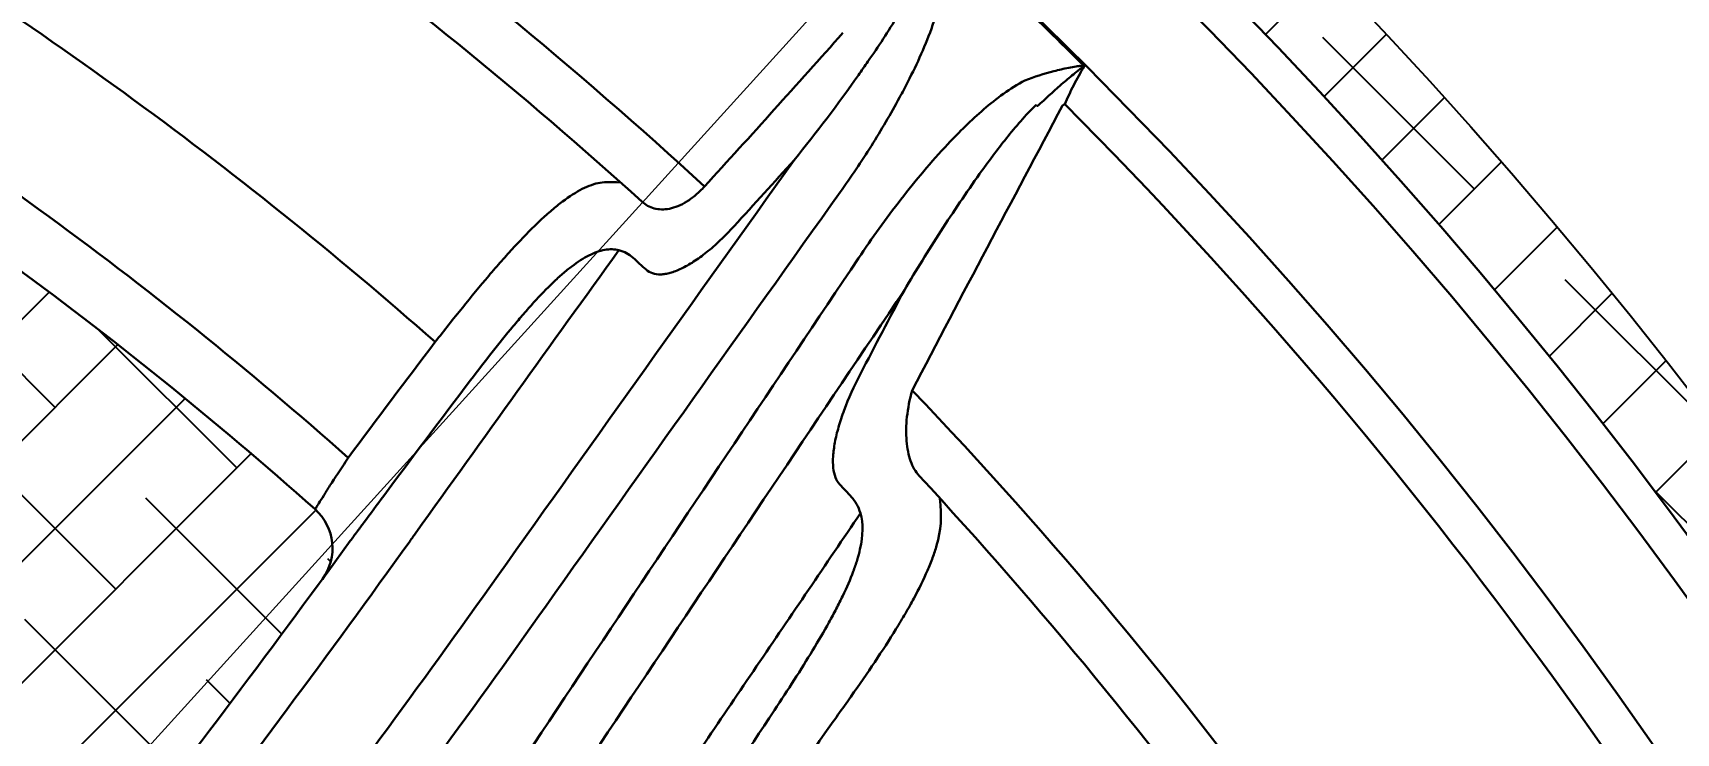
# Model space of a CAD drawing. Header units: inches. Extents: x 975 to 1816, y 133 to 420.
# Drawn here: x 1582.65 to 1601.83, y 309.02 to 317.19 of the extents above; entities that cross this region are included whole.
import ezdxf

# ---------------------------------------------------------------- set-up
doc = ezdxf.new("R2010")
doc.units = ezdxf.units.IN
doc.header["$MEASUREMENT"] = 0
doc.linetypes.add('CENTER', pattern=[2, 1.25, -0.25, 0.25, -0.25])
doc.layers.get('0').update_dxf_attribs({"lineweight": 30})
doc.layers.add('Center', color=1, linetype='CENTER', lineweight=18)
doc.layers.add('FORMAT', color=7, linetype='Continuous')
doc.styles.add('TCVN', font='tcvn+7284-2003r.ttf', dxfattribs={"height": 2.5})
doc.dimstyles.new('TCVN', dxfattribs={"dimtxt": 2.5, "dimasz": 3, "dimexe": 0.1, "dimexo": 0.0625, "dimgap": 0.09, "dimtad": 0, "dimtoh": 1, "dimdec": 0, "dimzin": 0, "dimdsep": 46, "dimtxsty": 'TCVN', "dimcen": 0.09, "dimclrd": 2, "dimclre": 2, "dimclrt": 1, "dimadec": 0, "dimazin": 0, "dimtfac": 1, "dimtdec": 0, "dimtofl": 0, "dimtmove": 0, "dimatfit": 3, "dimfxl": 1, "dimtolj": 1, "dimtzin": 0, "dimlwd": 18, "dimlwe": 18, "dimarcsym": 0})
pattern_1 = [(45, (0, 0), (-0.7071067811865476, 0.7071067811865476), []), (135, (0, 0), (-2.121320343559642, 0.7071067811865477), [2.5, -1.5])]

# ---------------------------------------------------------------- blocks, each defined once
blk = doc.blocks.new('*D74')
at = {"layer": 'Center', "color": 2, "linetype": 'Continuous', "lineweight": 18, "transparency": 16777216}
for p, q in [((1611.119503879612, 353.3944223438949), (1591.19814560088, 326.2673671828961)), ((1614.119503879613, 353.394422343895), (1611.119503879612, 353.3944223438949))]:
    blk.add_line(p, q, dxfattribs=at)
at = {"layer": 'Center', "color": 2, "lineweight": 18, "transparency": 16777216}
for p, q in [((1554.505716209793, 276.4255789259862), (1554.685716209793, 276.4255789259863)), ((1554.595716209793, 276.3355789259863), (1554.595716209793, 276.5155789259861))]:
    blk.add_line(p, q, dxfattribs=at)
at = {"layer": 'Center', "color": 2, "transparency": 16777216}
blk.add_solid([(1590.795142869767, 326.5633212312131), (1591.601148331993, 325.9714131345792), (1589.422421310978, 323.8493507962162)], dxfattribs=at)
at = {"layer": 'Defpoints', "color": 0, "transparency": 16777216}
for p in [(1589.422421310978, 323.8493507962162), (1519.769011108607, 229.0018070557562)]:
    blk.add_point(p, dxfattribs=at)
at = {"layer": 'Center', "color": 1, "transparency": 16777216, "insert": (1617.209503879613, 353.3944223438949), "char_height": 2.5, "attachment_point": 5, "style": 'TCVN'}
blk.add_mtext('\\A1;∅118', dxfattribs=at)
blk = doc.blocks.new('*D75')
at = {"layer": 'Center', "color": 2, "linetype": 'Continuous', "lineweight": 18, "transparency": 16777216}
for p, q in [((1614.022060427588, 341.9584948970437), (1566.443260347667, 289.4905608741471)), ((1617.022060427588, 341.9584948970437), (1614.022060427588, 341.9584948970437))]:
    blk.add_line(p, q, dxfattribs=at)
at = {"layer": 'Center', "color": 2, "lineweight": 18, "transparency": 16777216}
for p, q in [((1554.505716209793, 276.4255789259865), (1554.685716209793, 276.4255789259865)), ((1554.595716209793, 276.3355789259866), (1554.595716209793, 276.5155789259866))]:
    blk.add_line(p, q, dxfattribs=at)
at = {"layer": 'Center', "color": 2, "transparency": 16777216}
blk.add_solid([(1566.072871337685, 289.8264358230264), (1566.813649357649, 289.154685925268), (1564.428010654392, 287.2682268142552)], dxfattribs=at)
at = {"layer": 'Defpoints', "color": 0, "transparency": 16777216}
for p in [(1564.428010654392, 287.2682268142552), (1544.763421765194, 265.5829310377179)]:
    blk.add_point(p, dxfattribs=at)
at = {"layer": 'Center', "color": 1, "transparency": 16777216, "insert": (1619.737060427588, 341.9584948970437), "char_height": 2.5, "attachment_point": 5, "style": 'TCVN'}
blk.add_mtext('\\A1;∅29', dxfattribs=at)

msp = doc.modelspace()

# ---------------------------------------------------------------- hatches: boundary and pattern name
at = {"layer": 'FORMAT'}
h = msp.add_hatch(dxfattribs=at)
h.set_pattern_fill('ANSI38', color=3, scale=8)
h.set_pattern_definition(pattern_1)
h.paths.add_polyline_path([(1554.595716209793, 336.2636068212562, 0.414213562373095), (1494.667688314523, 276.3355789259863, 0.414213562373095), (1554.595716209793, 216.4075510307163), (1554.595716209793, 217.5875510307165, -0.4142135623730951), (1495.757688314523, 276.4255789259864, -0.4142135623730951), (1554.595716209793, 335.2636068212563)])
h.paths.add_polyline_path([(1554.595716209793, 336.2636068212562), (1554.595716209793, 335.2636068212563, -0.4142135623730951), (1613.433744105063, 276.4255789259864, -0.4142135623730951), (1554.595716209793, 217.5875510307165), (1554.595716209793, 216.4075510307163, 0.414213562373095), (1614.523744105063, 276.3355789259863, 0.414213562373095)])
h.paths.add_polyline_path([(1560.855499231678, 334.3342656695384), (1566.534810445013, 333.4354196637688), (1567.472736711903, 339.3616574515965), (1561.793425498568, 340.2605034573661)], flags=9)
h = msp.add_hatch(dxfattribs=at)
h.set_pattern_fill('ANSI38', color=3, scale=8)
h.set_pattern_definition(pattern_1)
edge = h.paths.add_edge_path()
edge.add_spline(control_points=[(1585.09372971494, 297.6097111451003), (1585.011545229581, 297.5938584004538), (1584.922982078155, 297.5894635040532), (1584.834697207075, 297.5990847137381)], knot_values=[0.009254167133850674, 0.009254167133850674, 0.009254167133850674, 0.009254167133850674, 0.01065350302565996, 0.01065350302565996, 0.01065350302565996, 0.01065350302565996], degree=3, periodic=0)
edge.add_spline(control_points=[(1584.834697207075, 297.5990847137381), (1584.745777287315, 297.6087751304845), (1584.654949832194, 297.633077547466), (1584.570692411603, 297.6711520821382)], knot_values=[0.007842854866893234, 0.007842854866893234, 0.007842854866893234, 0.007842854866893234, 0.009254167133850676, 0.009254167133850676, 0.009254167133850676, 0.009254167133850676], degree=3, periodic=0)
edge.add_spline(control_points=[(1584.570692411603, 297.6711520821382), (1584.485667844704, 297.7095732775381), (1584.405023397348, 297.7630386267993), (1584.336001643447, 297.8273235877409)], knot_values=[0.006418569975693919, 0.006418569975693919, 0.006418569975693919, 0.006418569975693919, 0.00784285486689323, 0.00784285486689323, 0.00784285486689323, 0.00784285486689323], degree=3, periodic=0)
edge.add_spline(control_points=[(1584.336001643447, 297.8273235877409), (1584.267436389365, 297.8911833773233), (1584.208418561949, 297.9674526641868), (1584.163797077866, 298.0499115456956)], knot_values=[0.005004271222371722, 0.005004271222371722, 0.005004271222371722, 0.005004271222371722, 0.00641856997569392, 0.00641856997569392, 0.00641856997569392, 0.00641856997569392], degree=3, periodic=0)
edge.add_spline(control_points=[(1584.163797077866, 298.0499115456956), (1584.119587653578, 298.1316089556766), (1584.088321317911, 298.2216139879577), (1584.072262778202, 298.3123550961881)], knot_values=[0.003603259343549677, 0.003603259343549677, 0.003603259343549677, 0.003603259343549677, 0.005004271222371723, 0.005004271222371723, 0.005004271222371723, 0.005004271222371723], degree=3, periodic=0)
edge.add_spline(control_points=[(1584.072262778202, 298.3123550961881), (1584.054870646592, 298.410631858913), (1584.054944723785, 298.5127373079407), (1584.070986567941, 298.608175705766)], knot_values=[0.002081712490369221, 0.002081712490369221, 0.002081712490369221, 0.002081712490369221, 0.003603259343549676, 0.003603259343549676, 0.003603259343549676, 0.003603259343549676], degree=3, periodic=0)
edge.add_spline(control_points=[(1584.070986567941, 298.608175705766), (1584.086990508512, 298.7033886022463), (1584.119162228332, 298.7946846264248), (1584.161999861678, 298.8746779504259)], knot_values=[0.0005656201739906884, 0.0005656201739906884, 0.0005656201739906884, 0.0005656201739906884, 0.002081712490369221, 0.002081712490369221, 0.002081712490369221, 0.002081712490369221], degree=3, periodic=0)
edge.add_spline(control_points=[(1584.161999861678, 298.8746779504259), (1584.174938352417, 298.8988387828759), (1584.189788573118, 298.9234925680542), (1584.203622247043, 298.9443786148622)], knot_values=[0.0001137027218268011, 0.0001137027218268011, 0.0001137027218268011, 0.0001137027218268011, 0.0005656201739906881, 0.0005656201739906881, 0.0005656201739906881, 0.0005656201739906881], degree=3, periodic=0)
edge.add_spline(control_points=[(1584.212695722088, 298.9578044395939), (1585.342602389342, 300.5965962492851), (1586.469005976803, 302.2303072689966), (1587.588037192861, 303.8533255631731)], knot_values=[0, 0, 0, 0, 1, 1, 1, 1], degree=3, periodic=0)
edge.add_spline(control_points=[(1587.588037192861, 303.8533255631731), (1588.265772938643, 304.836298601134), (1588.946339662689, 305.8233776277809), (1589.628781525613, 306.813176314666)], knot_values=[0.1983692280355167, 0.1983692280355167, 0.1983692280355167, 0.1983692280355167, 1, 1, 1, 1], degree=3, periodic=0)
edge.add_arc((1590.130160229912, 306.4674880231721), 0.6089999999999338, 40.21220339201341, 145.4146914502996, ccw=False)
edge.add_arc((1554.595716209793, 276.4255789259872), 47.14084945843492, 31.787796607986593, 40.21220339201261, ccw=False)
edge.add_arc((1594.148016706499, 300.9373830097483), 0.6089999999999999, -73.414691450313, 31.787796607988923, ccw=False)
edge.add_spline(control_points=[(1594.321851268486, 300.3537199690655), (1593.169608827766, 300.0105432626051), (1592.020533964209, 299.6683099675827), (1590.876241244023, 299.3275009563342)], knot_values=[0, 0, 0, 0, 0.8016310740845489, 0.8016310740845489, 0.8016310740845489, 0.8016310740845489], degree=3, periodic=0)
edge.add_spline(control_points=[(1590.876241244023, 299.3275009563342), (1588.986860754552, 298.7647796481151), (1587.085028284904, 298.1983497197347), (1585.177286102495, 297.6301596793417)], knot_values=[0, 0, 0, 0, 1, 1, 1, 1], degree=3, periodic=0)
h.paths.add_polyline_path([(1584.085056992498, 282.6338444026755), (1589.085056992498, 282.6338444026755), (1589.085056992498, 288.6338444026755), (1584.085056992498, 288.6338444026755)], flags=9)
h.paths.add_polyline_path([(1553.095131368352, 311.564512335263), (1556.095131368352, 311.564512335263), (1556.095131368352, 317.564512335263), (1553.095131368352, 317.564512335263)], flags=9)
h = msp.add_hatch(dxfattribs=at)
h.set_pattern_fill('ANSI38', color=3, scale=8)
h.set_pattern_definition([(45, (1579.375642715103, 312.1128708577362), (-0.7071067811865476, 0.7071067811865476), []), (135, (1579.375642715103, 312.1128708577362), (-2.121320343559642, 0.7071067811865477), [2.5, -1.5])])
edge = h.paths.add_edge_path()
edge.add_spline(control_points=[(1583.414641419272, 307.3510824555394), (1584.298987844265, 308.489652109527), (1585.172242466553, 309.6456313742179), (1586.032262951268, 310.816925810743)], knot_values=[0, 0, 0, 0, 0.8877552836719962, 0.8877552836719962, 0.8877552836719962, 0.8877552836719962], degree=3, periodic=0)
edge.add_arc((1585.540693586752, 311.176426241728), 0.609000000000018, 323.8207987503113, 408.3155353984253)
edge.add_arc((1554.595716209792, 276.4255789259869), 47.14084945843526, 48.3155353984174, 59.6844646015827)
edge.add_arc((1578.083212096177, 316.5946036964433), 0.6090000000000293, 59.68446460159142, 144.7074866768826)
edge.add_spline(control_points=[(1575.102080211933, 313.3905116893189), (1575.911646226393, 314.5834124918572), (1576.741197320094, 315.7711442287296), (1577.589403581183, 316.951022201193)], knot_values=[0.1122447163091316, 0.1122447163091316, 0.1122447163091316, 0.1122447163091316, 0.9999999999999999, 0.9999999999999999, 0.9999999999999999, 0.9999999999999999], degree=3, periodic=0)
edge.add_spline(control_points=[(1575.102048231548, 313.3904645659966), (1574.173260285544, 312.0218884253684), (1573.262249374466, 310.6340157129682), (1571.92341840631, 308.5232391141046), (1571.481741408383, 307.8147961186631), (1570.607707534213, 306.3881024409738), (1570.175197018506, 305.6695916934505), (1568.892801216473, 303.5008045822807), (1568.06291799105, 302.0455511325888), (1566.461057413276, 299.132112143248), (1565.688561067285, 297.6741214250756), (1564.939984443965, 296.2072960503235)], knot_values=[0, 0, 0, 0, 0.2499999999999997, 0.2499999999999997, 0.3749999999999996, 0.3749999999999996, 0.4999999999999993, 0.4999999999999993, 0.7499999999999996, 0.7499999999999996, 0.9973512721358143, 0.9973512721358143, 0.9973512721358143, 0.9973512721358143], degree=3, periodic=0)
edge.add_arc((1554.505716209793, 276.4255789259863), 22.3649342938885, 45.44178894970838, 62.18968447370389, ccw=False)
edge.add_spline(control_points=[(1570.197704380011, 292.3614439240246), (1570.778458818105, 292.9427944983623), (1571.355701319887, 293.5295585748355), (1572.509084219298, 294.7201690788997), (1573.085338192058, 295.324360897106), (1574.80163876682, 297.1522548137119), (1575.929226939352, 298.3912707350692), (1577.595304354513, 300.2808230939389), (1578.144885297669, 300.914084139564), (1579.231450105606, 302.1859906987481), (1579.768626788237, 302.8248547266788), (1581.36204750544, 304.7500566438719), (1582.400189445297, 306.0450067424476), (1583.414606484812, 307.3510374784794)], knot_values=[0.00158669750916384, 0.00158669750916384, 0.00158669750916384, 0.00158669750916384, 0.1249999999999999, 0.1249999999999999, 0.2499999999999998, 0.2499999999999998, 0.4999999999999992, 0.4999999999999992, 0.6249999999999991, 0.6249999999999991, 0.749999999999999, 0.749999999999999, 1, 1, 1, 1], degree=3, periodic=0)
edge = h.paths.add_edge_path()
edge.add_spline(control_points=[(1564.939984443966, 296.207296050324), (1564.931986380423, 296.1916239571972), (1564.923991047451, 296.1759508555451), (1564.915998444745, 296.1602767456048)], knot_values=[0.9973512721357821, 0.9973512721357821, 0.9973512721357821, 0.9973512721357821, 0.9999940626401308, 0.9999940626401308, 0.9999940626401308, 0.9999940626401308], degree=3, periodic=0)
edge.add_spline(control_points=[(1564.915998603455, 296.1602770568471), (1564.888467476458, 296.1062863951428), (1564.86089034061, 296.0521299980632), (1564.833267627348, 295.9978074471654)], knot_values=[1.481800884249389e-06, 1.481800884249389e-06, 1.481800884249389e-06, 1.481800884249389e-06, 1, 1, 1, 1], degree=3, periodic=0)
edge.add_spline(control_points=[(1564.833267627348, 295.9978074471654), (1564.789284938454, 295.9113115322457), (1564.749521639347, 295.8235831450854), (1564.67811603377, 295.6457433362513), (1564.64641977268, 295.5553926380643), (1564.564175608894, 295.2838926510054), (1564.526007703347, 295.1016808997372), (1564.492065853817, 294.8262375844852), (1564.484663045013, 294.7340648716072), (1564.477708768062, 294.5488625613757), (1564.478192137903, 294.4555455253982), (1564.491475317429, 294.1780570588095), (1564.515848635366, 293.9953076917548), (1564.576062230457, 293.7232792787157), (1564.600105927414, 293.632949560453), (1564.656601466146, 293.4527849473625), (1564.689168655172, 293.3627733257413), (1564.798338397735, 293.0982106005724), (1564.886696033225, 292.9274563236263), (1565.045225722148, 292.6794133840315), (1565.102427923715, 292.5981011763848), (1565.226476506223, 292.4383345627125), (1565.29244427889, 292.361062778603), (1565.431344653117, 292.2129850193705), (1565.504433585832, 292.1419756153812), (1565.658134548923, 292.0061822413352), (1565.73904609737, 291.9411833738097), (1565.907448863686, 291.8187836849083), (1565.994835999459, 291.7614969118733), (1566.172236681515, 291.6568291210468), (1566.262427948632, 291.609262360579), (1566.445681642796, 291.5231639765635), (1566.538742770421, 291.4846345807742), (1566.727721708527, 291.4163875908176), (1566.823909675937, 291.3866267232518), (1567.016509714682, 291.3365361792295), (1567.112883994117, 291.3161926943934), (1567.303881684898, 291.2845638108203), (1567.398818575438, 291.2731947289108), (1567.682402770444, 291.2515717776396), (1567.869809907322, 291.2536810811458), (1568.149851797672, 291.2808566404187), (1568.242320148564, 291.2939016963296), (1568.424411839465, 291.3274997861159), (1568.514263692671, 291.348075677342), (1568.780595658575, 291.4210056263148), (1568.953896359257, 291.4844575998109), (1569.292770099264, 291.6429172561576), (1569.454910853429, 291.7364191930725), (1569.762834733681, 291.9513768037402), (1569.90898123795, 292.0729919976192), (1570.046434314466, 292.2102201433938)], knot_values=[0, 0, 0, 0, 0.03124999999999984, 0.03124999999999984, 0.06249999999999968, 0.06249999999999968, 0.1249999999999987, 0.1249999999999987, 0.1562499999999982, 0.1562499999999982, 0.1874999999999978, 0.1874999999999978, 0.2499999999999982, 0.2499999999999982, 0.2812499999999985, 0.2812499999999985, 0.3124999999999988, 0.3124999999999988, 0.3750000000000006, 0.3750000000000006, 0.4062500000000011, 0.4062500000000011, 0.4375000000000015, 0.4375000000000015, 0.4687500000000019, 0.4687500000000019, 0.5000000000000023, 0.5000000000000023, 0.5312500000000028, 0.5312500000000028, 0.5625000000000031, 0.5625000000000031, 0.5937500000000036, 0.5937500000000036, 0.6250000000000039, 0.6250000000000039, 0.6562500000000043, 0.6562500000000043, 0.6875000000000047, 0.6875000000000047, 0.7500000000000053, 0.7500000000000053, 0.781250000000005, 0.781250000000005, 0.8125000000000047, 0.8125000000000047, 0.8750000000000031, 0.8750000000000031, 0.9375000000000016, 0.9375000000000016, 1, 1, 1, 1], degree=3, periodic=0)
edge.add_spline(control_points=[(1570.046434314466, 292.2102201433938), (1570.089561531357, 292.2532767861147), (1570.132544991209, 292.2962389161697), (1570.175385412721, 292.3391064417365)], knot_values=[0, 0, 0, 0, 0.9999950961082736, 0.9999950961082736, 0.9999950961082736, 0.9999950961082736], degree=3, periodic=0)
edge.add_spline(control_points=[(1570.175385437251, 292.3391064662824), (1570.18282566006, 292.3465513963436), (1570.190265308153, 292.3539972160636), (1570.197704380011, 292.3614439240246)], knot_values=[5.856511120159743e-06, 5.856511120159743e-06, 5.856511120159743e-06, 5.856511120159743e-06, 0.00158669750916384, 0.00158669750916384, 0.00158669750916384, 0.00158669750916384], degree=3, periodic=0)
edge.add_arc((1554.505716209793, 276.4255789259864), 22.36493429388836, 45.44178894970827, 62.18968447370253)
h.paths.add_polyline_path([(1537.243808106908, 292.4486000115661), (1542.493808106908, 292.4486000115661), (1542.493808106908, 298.4486000115661), (1537.243808106908, 298.4486000115661)], flags=9)

# ---------------------------------------------------------------- linework, layer by layer
for radius in [58.8380278952699, 58.4030278952699, 57.08507566618621]:
    msp.add_circle((1554.595716209793, 276.4255789259864), radius)
for centre, radius, start, end in [((1554.595716209793, 276.4255789259864), 52.98550985273556, 47.35382085612505, 60.64617914387369), ((1554.595716209793, 276.4255789259864), 52.36155712149039, 47.8083821152181, 60.19161788476698), ((1554.595716209793, 276.4255789259864), 49.53270725694751, 48.60566020340105, 59.39433979659268), ((1554.595716209793, 276.4255789259864), 57.0680252926315, 45.04445004874781, 47.41689378578255), ((1554.595716209793, 276.4255789259864), 47.84806192457122, 48.44827357626279, 59.55172642374134), ((1554.595716209793, 276.4255789259864), 47.14084945843546, 48.31553539842087, 59.68446460157961), ((1554.595716209793, 276.4255789259864), 56.59298112867658, 27.11874919822699, 44.8812508017789), ((1554.595716209793, 276.4255789259864), 52.98550985273558, 28.32161408862386, 43.67838591136719), ((1554.595716209793, 276.4255789259864), 52.36155712149036, 29.16907620466799, 42.83092379532769), ((1585.540693586752, 311.1764262417279), 0.6090000000000328, 323.7118873942716, 48.31553539842087)]:
    msp.add_arc(centre, radius, start, end)
for points, knots in [([(1592.39925573955, 316.8585892296555), (1592.520653261549, 317.0333461794348), (1592.638099827154, 317.2106725203007), (1592.801129151371, 317.4851985710679), (1592.853254080837, 317.5780771813348), (1592.924252680082, 317.7205840836923), (1592.946724334105, 317.7686486724124), (1592.987559303359, 317.8667108126723), (1593.006134967064, 317.9166085160376), (1593.020046701634, 317.9686998206499)], [0, 0, 0, 0, 0.499999999999994, 0.499999999999994, 0.7499999999999941, 0.7499999999999941, 0.874999999999997, 0.874999999999997, 1, 1, 1, 1]), ([(1593.280237945069, 317.9885808066683), (1593.284900124084, 317.9271936265156), (1593.283143653684, 317.8668831412606), (1593.272301735175, 317.7474915777237), (1593.263099286618, 317.6884301255042), (1593.227785271329, 317.5125385431647), (1593.194000928787, 317.3966799475776), (1593.114982124134, 317.1682923522152), (1593.069885004523, 317.0565151813281), (1592.972269276084, 316.8361706219777), (1592.919692276547, 316.7276284858785), (1592.864293979142, 316.6203065826949)], [0, 0, 0, 0, 0.125, 0.125, 0.25, 0.25, 0.5, 0.5, 0.75, 0.75, 1, 1, 1, 1]), ([(1594.231423327511, 316.6373018502416), (1594.341818478659, 316.6801415584126), (1594.454492362835, 316.7159697026024), (1594.626506910988, 316.760110264803), (1594.684182598005, 316.773191759832), (1594.771195966849, 316.7903969961063), (1594.800280434077, 316.7957451760521), (1594.844069324978, 316.8029831608144), (1594.858696961096, 316.8052829916093), (1594.880703986446, 316.808268256652), (1594.888048020105, 316.8091958800627), (1594.902797895503, 316.8105522488343), (1594.910263850233, 316.8113117351476), (1594.917585751651, 316.8100604435989)], [0, 0, 0, 0, 0.5000000000000129, 0.5000000000000129, 0.750000000000005, 0.750000000000005, 0.8750000000000125, 0.8750000000000125, 0.9375000000000047, 0.9375000000000047, 0.9687500000000024, 0.9687500000000024, 1, 1, 1, 1]), ([(1594.921569038029, 316.7994495139616), (1594.920830053666, 316.8012120014855), (1594.918379988632, 316.8010283373443), (1594.914860524751, 316.7996929459853), (1594.913224903148, 316.7987672756707), (1594.908414250882, 316.7958961742916), (1594.905335614494, 316.7937593781976), (1594.896190009035, 316.7872584665528), (1594.890235772575, 316.7827367365788), (1594.872446143446, 316.7690780741267), (1594.860722883677, 316.7597929369683), (1594.825696568754, 316.7318143174688), (1594.80256429755, 316.7129404767982), (1594.73358715029, 316.655935989752), (1594.68816665411, 316.6173622055309), (1594.554012090421, 316.5006552913293), (1594.467196497018, 316.421392991487), (1594.382972610711, 316.3403558781051)], [0, 0, 0, 0, 0.007812500000011099, 0.007812500000011099, 0.0156250000000222, 0.0156250000000222, 0.03125000000002445, 0.03125000000002445, 0.06250000000001008, 0.06250000000001008, 0.1250000000000143, 0.1250000000000143, 0.2500000000000075, 0.2500000000000075, 0.5000000000000118, 0.5000000000000118, 1, 1, 1, 1]), ([(1594.921569038087, 316.7994495139288), (1594.878643407206, 316.7276357769114), (1594.838148177696, 316.6544700948923), (1594.762839187694, 316.5075719347714), (1594.727999007613, 316.4338404352303), (1594.695849321648, 316.3598353663187)], [0, 0, 0, 0, 0.5, 0.5, 1, 1, 1, 1]), ([(1594.917585751652, 316.8100604436239), (1594.918779146243, 316.808868899254), (1594.919836475299, 316.8074923093286), (1594.920564704885, 316.805971251428), (1594.921514538235, 316.803987328296), (1594.921234247417, 316.8016234140481), (1594.921569038129, 316.7994495139985)], [9.038009863308541e-15, 9.038009863308541e-15, 9.038009863308541e-15, 9.038009863308541e-15, 2.529610529003432e-05, 2.529610529003432e-05, 2.529610529003432e-05, 5.828993702664011e-05, 5.828993702664011e-05, 5.828993702664011e-05, 5.828993702664011e-05]), ([(1593.331215030148, 315.8932657156946), (1593.465020164481, 316.0361324226002), (1593.604016504258, 316.173120463101), (1593.825749790295, 316.3636101293423), (1593.901906088008, 316.4245640794458), (1594.061093613589, 316.5386862776103), (1594.144098034284, 316.5919682479342), (1594.231423327511, 316.6373018502417)], [0, 0, 0, 0, 0.5, 0.5, 0.75, 0.75, 1, 1, 1, 1]), ([(1592.768569184374, 316.4377079017514), (1592.665264201363, 316.2458147495354), (1592.554875428864, 316.0583721267229), (1592.323075537695, 315.690415138171), (1592.201613011633, 315.5099330216278), (1592.075204179422, 315.3325608499824)], [0, 0, 0, 0, 0.5, 0.5, 1, 1, 1, 1]), ([(1594.671928472043, 316.34557266171), (1594.378270808271, 315.7917123457035), (1594.082995975608, 315.2386770506938), (1593.497103099298, 314.1298380062307), (1593.205928080056, 313.574343971012), (1592.916305740116, 313.0178823845391)], [0, 0, 0, 0, 0.5, 0.5, 1, 1, 1, 1]), ([(1594.360839212762, 316.3520231959733), (1594.298208821677, 316.2915980068599), (1594.239093546356, 316.2276416622066), (1594.124647891588, 316.0970114650881), (1594.069372631195, 316.0301694255102), (1593.907146804773, 315.8268226297757), (1593.803718565291, 315.6875638794174), (1593.702871863676, 315.5462681353489)], [0, 0, 0, 0, 0.2499999999999994, 0.2499999999999994, 0.4999999999999989, 0.4999999999999989, 1, 1, 1, 1]), ([(1594.382972610709, 316.3403558781074), (1594.38001746006, 316.3404352536519), (1594.377063322335, 316.3407712829988), (1594.374272906621, 316.3414974320501), (1594.371456686681, 316.3422302961274), (1594.368742739622, 316.3434028712225), (1594.366492633811, 316.3450519887695), (1594.364433303499, 316.3465612856815), (1594.362716601902, 316.3485219754145), (1594.361507269173, 316.3506986986766), (1594.361267017697, 316.3511311363058), (1594.361044386854, 316.3515733453785), (1594.360839212763, 316.3520231959741)], [3.671252764772428e-14, 3.671252764772428e-14, 3.671252764772428e-14, 3.671252764772428e-14, 4.52349630534655e-05, 4.52349630534655e-05, 4.52349630534655e-05, 9.120725321911554e-05, 9.120725321911554e-05, 9.120725321911554e-05, 0.0001333011555678127, 0.0001333011555678127, 0.0001333011555678127, 0.0001415109420894382, 0.0001415109420894382, 0.0001415109420894382, 0.0001415109420894382]), ([(1594.671928472043, 316.34557266171), (1594.677639860746, 316.3489965007221), (1594.683357369189, 316.3524105594888), (1594.689080759495, 316.3558151174153), (1594.691336036756, 316.3571566687799), (1594.693593134884, 316.3584952839684), (1594.695849321648, 316.3598353663185)], [0, 0, 0, 0, 0.0001038945783146165, 0.0001038945783146165, 0.0001038945783146165, 0.0001448337887239639, 0.0001448337887239639, 0.0001448337887239639, 0.0001448337887239639]), ([(1592.288901689638, 314.5617960894493), (1592.44630040058, 314.796447720254), (1592.610830346847, 315.0255344584474), (1592.956707789259, 315.4705788280015), (1593.137849906956, 315.6866972200269), (1593.331215030148, 315.893265715695)], [0, 0, 0, 0, 0.5, 0.5, 1, 1, 1, 1]), ([(1593.702871863676, 315.5462681353489), (1593.546429270743, 315.3270773019513), (1593.39631132619, 315.1035696800371), (1593.104375069256, 314.6508035254319), (1592.962652807096, 314.4214317846011), (1592.824604696486, 314.1897673228519)], [0, 0, 0, 0, 0.5, 0.5, 1, 1, 1, 1]), ([(1587.348612565221, 313.583846761463), (1587.456141564038, 313.7216300430717), (1587.56163854572, 313.854961476397), (1587.769446030281, 314.1124652277312), (1587.87175240072, 314.2366406015021), (1588.02349938394, 314.4151954622351), (1588.073802533439, 314.4734153165289), (1588.172225361546, 314.5851080425487), (1588.220571521658, 314.6388505643607), (1588.363280658146, 314.7936851499999), (1588.455322455217, 314.8884246794888), (1588.589611160728, 315.0167797435477), (1588.633938568892, 315.0574284951351), (1588.720326544227, 315.1328531476694), (1588.762369342864, 315.1676347375484), (1588.885369677633, 315.2632390922442), (1588.963217634426, 315.3153640171809), (1589.111818134299, 315.395611760363), (1589.182833079444, 315.4236367400343), (1589.314595561216, 315.4532454365275), (1589.375883506754, 315.4552187619621), (1589.511805784138, 315.4460780645601)], [0, 0, 0, 0, 0.1250000000000038, 0.1250000000000038, 0.2500000000000075, 0.2500000000000075, 0.312500000000007, 0.312500000000007, 0.3750000000000064, 0.3750000000000064, 0.5000000000000032, 0.5000000000000032, 0.5625000000000017, 0.5625000000000017, 0.6250000000000001, 0.6250000000000001, 0.7500000000000001, 0.7500000000000001, 0.8750000000000001, 0.8750000000000001, 1, 1, 1, 1]), ([(1589.762377084647, 315.2204062500005), (1589.802880567541, 315.1836907302925), (1589.849781085217, 315.1576884122208), (1589.930529479106, 315.1364066367026), (1589.959259262535, 315.1323796865009), (1590.018701566624, 315.1311380873461), (1590.049615331037, 315.1338460956854), (1590.114037717217, 315.1465732546885), (1590.147933916758, 315.1567753373013), (1590.216190086957, 315.1846991171287), (1590.250627765824, 315.2023465250001), (1590.320157667335, 315.2455115180056), (1590.355664013961, 315.2713982868479), (1590.425013884836, 315.3301706917265), (1590.458828832044, 315.362913426964), (1590.49175806279, 315.3991396260592)], [0, 0, 0, 0, 0.2499999999999913, 0.2499999999999913, 0.3749999999999928, 0.3749999999999928, 0.4999999999999942, 0.4999999999999942, 0.6249999999999957, 0.6249999999999957, 0.7499999999999971, 0.7499999999999971, 0.8749999999999986, 0.8749999999999986, 1, 1, 1, 1]), ([(1590.836287396471, 314.9349706217994), (1590.782949939655, 314.8766115874812), (1590.729516315593, 314.8221228190076), (1590.622464934683, 314.7206993052456), (1590.568711832844, 314.6737345989872), (1590.464761893943, 314.5904770456637), (1590.414078511126, 314.5536964670289), (1590.315253678965, 314.4896078406068), (1590.266769081413, 314.4621945445543), (1590.175843394583, 314.4187293787585), (1590.133007535824, 314.4023634241146), (1590.072538757225, 314.3855066045372), (1590.053016490226, 314.3811761482324), (1590.01525056976, 314.3751071067654), (1589.996946868676, 314.3733748099625), (1589.91010408833, 314.3713103122583), (1589.854269592285, 314.3899925891914), (1589.811726347713, 314.4283660446782)], [0, 0, 0, 0, 0.1250000000000029, 0.1250000000000029, 0.2500000000000058, 0.2500000000000058, 0.3750000000000087, 0.3750000000000087, 0.5000000000000115, 0.5000000000000115, 0.6250000000000144, 0.6250000000000144, 0.6875000000000159, 0.6875000000000159, 0.7500000000000173, 0.7500000000000173, 1, 1, 1, 1]), ([(1586.539708653781, 305.9318737186245), (1587.484948862918, 307.3627020383868), (1588.43779313615, 308.7980304983408), (1590.356848813104, 311.6776529044521), (1591.321092781227, 313.1189765307332), (1592.288901689638, 314.5617960894494)], [0, 0, 0, 0, 0.5, 0.5, 1, 1, 1, 1]), ([(1589.491429767757, 314.6553289489552), (1589.440155555514, 314.6682380069324), (1589.385713194977, 314.6696650184057), (1589.269661098453, 314.6496308622766), (1589.207550366638, 314.6277952110892), (1589.079139774641, 314.5628606284793), (1589.012496323205, 314.5198496091235), (1588.90810620224, 314.4403658587127), (1588.872568788249, 314.4113670367581), (1588.79983869169, 314.3483873343064), (1588.762822983419, 314.3145454377919), (1588.651148646172, 314.2077300426023), (1588.575277278491, 314.1289987881188), (1588.458594178617, 314.0008048539968), (1588.419219928743, 313.956381650258), (1588.33937560397, 313.8642497269528), (1588.298751738648, 313.8163519352344), (1588.095555406169, 313.5724299649686), (1587.931202514824, 313.3619825638784), (1587.762169835614, 313.1390715211151)], [0, 0, 0, 0, 0.1249999999999938, 0.1249999999999938, 0.2499999999999877, 0.2499999999999877, 0.3749999999999815, 0.3749999999999815, 0.4374999999999803, 0.4374999999999803, 0.4999999999999792, 0.4999999999999792, 0.6249999999999787, 0.6249999999999787, 0.6874999999999812, 0.6874999999999812, 0.7499999999999837, 0.7499999999999837, 1, 1, 1, 1]), ([(1592.824604696485, 314.1897673228524), (1591.849022819948, 312.7394000616289), (1590.876755812688, 311.2905597061407), (1588.941033012776, 308.3960743659175), (1587.979722593803, 306.9536543963909), (1587.025380247132, 305.5155622709416)], [0, 0, 0, 0, 0.5, 0.5, 1, 1, 1, 1]), ([(1592.06859743249, 311.923164012252), (1592.048473664728, 311.9446892644597), (1592.032357484478, 311.971595534798), (1592.007766660034, 312.0357011127235), (1591.99938000418, 312.0729253559558), (1591.990429414244, 312.1553756486477), (1591.989771584258, 312.2008098370939), (1591.996010892128, 312.3000089000804), (1592.003019672574, 312.3542502174586), (1592.024407375102, 312.4683696474715), (1592.038731192961, 312.5283342797743), (1592.074641682587, 312.6540533525628), (1592.09641408854, 312.7203005886005), (1592.172135983706, 312.9247617729004), (1592.235214488842, 313.0663348624765), (1592.312190447007, 313.2135923182316)], [0, 0, 0, 0, 0.1250000000000008, 0.1250000000000008, 0.2500000000000017, 0.2500000000000017, 0.3750000000000025, 0.3750000000000025, 0.5000000000000033, 0.5000000000000033, 0.6250000000000042, 0.6250000000000042, 0.750000000000005, 0.750000000000005, 1, 1, 1, 1]), ([(1592.916305740116, 313.0178823845391), (1592.885319399873, 312.9114046123574), (1592.86552485357, 312.8086949829732), (1592.849390999365, 312.6593004885078), (1592.846404107957, 312.6107372303036), (1592.844933805322, 312.517442788253), (1592.846423929872, 312.4724609596926), (1592.853756010708, 312.3857843927703), (1592.859640289618, 312.3440510119365), (1592.875500601507, 312.2658606090784), (1592.885487465215, 312.2291370589203), (1592.909674934883, 312.160577288456), (1592.923965879805, 312.1285890324862), (1592.956716539794, 312.0708786400829), (1592.975118382502, 312.0451672701774), (1592.995747349027, 312.0229141168812)], [0, 0, 0, 0, 0.2500000000000043, 0.2500000000000043, 0.3750000000000036, 0.3750000000000036, 0.5000000000000029, 0.5000000000000029, 0.6250000000000021, 0.6250000000000021, 0.7500000000000014, 0.7500000000000014, 0.8750000000000007, 0.8750000000000007, 1, 1, 1, 1]), ([(1585.945695568017, 311.6312387252548), (1585.945695568017, 311.6312387252548), (1585.949636629013, 311.6374364532697), (1585.965074182, 311.661736169053), (1585.97679217811, 311.6801874831548), (1586.006851702893, 311.7275910465539), (1586.025199192006, 311.7565520693729), (1586.068673146787, 311.8253140114517), (1586.093189270485, 311.8641504423583), (1586.120347209999, 311.9072761499663)], [0, 0, 0, 0, 0.25, 0.25, 0.5, 0.5, 0.75, 0.75, 1, 1, 1, 1]), ([(1593.240264739436, 311.7573144215314), (1593.263779689323, 311.5424576641223), (1593.25192306961, 311.3885727433534), (1593.187554319076, 311.1613646764735), (1593.172091866345, 311.1139493557343), (1593.136435180866, 311.0162891710064), (1593.116311726274, 310.966189569754), (1593.049397124696, 310.8119795352875), (1592.996089773744, 310.7039785801181), (1592.903889947027, 310.5334169267118), (1592.871109684914, 310.4751313712248), (1592.801504152961, 310.3555007872619), (1592.764523862871, 310.2939129662202), (1592.64934537525, 310.1071249323222), (1592.566640162662, 309.9793401041871), (1592.39081002897, 309.716526795152), (1592.297682133655, 309.5815023832064), (1592.150635994516, 309.3727483446437), (1592.10046393561, 309.3022347991013), (1591.998897551562, 309.1606568915389), (1591.947368665532, 309.0894009418859), (1591.895134446673, 309.0176406495532)], [0, 0, 0, 0, 0.2500000000000085, 0.2500000000000085, 0.3125000000000091, 0.3125000000000091, 0.3750000000000097, 0.3750000000000097, 0.5000000000000079, 0.5000000000000079, 0.5625000000000064, 0.5625000000000064, 0.625000000000005, 0.625000000000005, 0.7500000000000047, 0.7500000000000047, 0.8750000000000044, 0.8750000000000044, 0.9375000000000022, 0.9375000000000022, 1, 1, 1, 1]), ([(1587.487361290673, 304.461781627397), (1588.285224604604, 305.6428041445863), (1589.087173726067, 306.8281723048057), (1590.293632828544, 308.6091441444578), (1590.696444582029, 309.2033927949703), (1591.503370875298, 310.3931090702084), (1591.907571206346, 310.9887029334778), (1592.311945154639, 311.5842365550629)], [0, 0, 0, 0, 0.4999999999999998, 0.4999999999999998, 0.7499999999999999, 0.7499999999999999, 1, 1, 1, 1]), ([(1591.306952934225, 309.2843072534137), (1591.386483499778, 309.4042012111961), (1591.464271128454, 309.5230746875731), (1591.614314148246, 309.7572334452699), (1591.685862918761, 309.871409464388), (1591.821228107614, 310.094664927744), (1591.885048876164, 310.2037420539608), (1591.973929690464, 310.3639408463883), (1592.002503315009, 310.4169586614458), (1592.056346153081, 310.5204161389215), (1592.08169036643, 310.570979043215), (1592.152844403877, 310.7193771078375), (1592.193799418382, 310.8139353768019), (1592.24452066414, 310.949766202048), (1592.259636886498, 310.994038519621), (1592.286043769444, 311.0806243133314), (1592.297308773305, 311.1229189120883), (1592.34272963608, 311.3260361525884), (1592.345709253371, 311.4654266806101), (1592.311945154639, 311.5842365550629)], [0, 0, 0, 0, 0.12499999999999, 0.12499999999999, 0.24999999999998, 0.24999999999998, 0.37499999999997, 0.37499999999997, 0.4374999999999681, 0.4374999999999681, 0.4999999999999661, 0.4999999999999661, 0.6249999999999702, 0.6249999999999702, 0.6874999999999736, 0.6874999999999736, 0.7499999999999769, 0.7499999999999769, 1, 1, 1, 1]), ([(1587.123509079144, 311.357171516128), (1587.099303309461, 311.3234185312662), (1587.075084140585, 311.2896740999427), (1587.050851588371, 311.2559382482623), (1587.050841492416, 311.2559241929686), (1587.050831396459, 311.2559101376761), (1587.050821300499, 311.2558960823854)], [0, 0, 0, 0, 0.0006264584306793046, 0.0006264584306793046, 0.0006264584306793046, 0.0006267194306793368, 0.0006267194306793368, 0.0006267194306793368, 0.0006267194306793368])]:
    msp.add_open_spline(points, degree=3, knots=knots)
for points in [[(1590.49175806279, 315.3991396260592), (1591.034564914484, 315.9930643359926), (1591.572997150219, 316.5909363011895), (1592.107154870451, 317.1926643232816)], [(1592.2880896068, 316.6989667142386), (1592.32540078534, 316.7520281346305), (1592.362326658395, 316.80536850839), (1592.398843203977, 316.8589811347857)], [(1592.398843203975, 316.858981134784), (1592.398948519223, 316.8588093080368), (1592.399091075407, 316.858674039192), (1592.399255739552, 316.858589229656)], [(1591.538429050143, 315.7080615688816), (1591.798610323415, 316.0308875558277), (1592.04987233744, 316.3601903161451), (1592.288089606801, 316.6989667142385)], [(1592.864293979142, 316.6203065826949), (1592.833313649757, 316.559076308167), (1592.801369118098, 316.4982243079712), (1592.768569184375, 316.4377079017514)], [(1588.078942199724, 310.853804607913), (1589.226683800261, 312.4683440904828), (1590.381356335978, 314.0880946042876), (1591.538429050144, 315.708061568881)], [(1591.538429050143, 315.7080615688817), (1591.305189592458, 315.4496376817709), (1591.071144440547, 315.1919388222551), (1590.836287396471, 314.9349706217994)], [(1592.075204179422, 315.3325608499824), (1590.927467079585, 313.7220988409838), (1589.782189960257, 312.1115785464401), (1588.643700395912, 310.5055752566899)], [(1589.491429767757, 314.6553289489552), (1588.700123609806, 313.5543021117408), (1587.91041526679, 312.4544484458503), (1587.123509079144, 311.3571715161279)], [(1589.657452622578, 314.5669636566874), (1589.610875332175, 314.6086410557476), (1589.55559756961, 314.6381608982822), (1589.491429767757, 314.6553289489552)], [(1589.811726347713, 314.4283660446782), (1589.760375196838, 314.4746841175505), (1589.708950710507, 314.5208831238175), (1589.657452622578, 314.5669636566874)], [(1592.312190447007, 313.2135923182316), (1592.482458274336, 313.5393200863186), (1592.653248195001, 313.8647191224809), (1592.824604696487, 314.189767322852)], [(1586.333141068323, 312.2330207961721), (1586.668976018715, 312.6853068356547), (1587.007681742814, 313.1354189554302), (1587.348612565221, 313.583846761463)], [(1587.762169835614, 313.1390715211151), (1587.422114570145, 312.6906252551175), (1587.084093323792, 312.2405720064299), (1586.748716573328, 311.7884538464671)], [(1586.207817818223, 312.0425127631445), (1586.247629955422, 312.1031388339002), (1586.289656116571, 312.1664788361344), (1586.333141068323, 312.2330207961721)], [(1586.120347209999, 311.9072761499663), (1586.13443207418, 311.9296423436178), (1586.149315483057, 311.9528201382989), (1586.164919689509, 311.9768657859586)], [(1586.164919696803, 311.9768657807691), (1586.178745558643, 311.9981717118808), (1586.193061884838, 312.0200423728476), (1586.207817818223, 312.0425127631445)], [(1592.207189589733, 311.7743231450882), (1592.161076847393, 311.8240452247791), (1592.114879309037, 311.8736589157373), (1592.06859743249, 311.923164012252)], [(1586.748716573328, 311.7884538464671), (1586.669335943452, 311.6814415855786), (1586.592564607147, 311.5788432543706), (1586.519212003529, 311.4803262793829)], [(1592.311945154639, 311.5842365550629), (1592.287534321334, 311.6616513971609), (1592.252738315369, 311.7252092288268), (1592.207189589733, 311.7743231450882)], [(1586.519212003529, 311.480326279383), (1586.492187688468, 311.4440279947083), (1586.465861366513, 311.4086172660732), (1586.440295666909, 311.3740786201633)], [(1586.440299182706, 311.374083309532), (1586.41165540147, 311.3353868066154), (1586.384134876086, 311.2980132697821), (1586.35783800233, 311.2619393584338)], [(1583.414641419272, 307.3510824555394), (1584.410801556258, 308.6336089298152), (1585.392887756187, 309.9382257506068), (1586.35783800233, 311.2619393584339)], [(1587.050813657558, 311.2558990714911), (1586.106700999211, 309.9413586659819), (1585.145299638966, 308.6460533888652), (1584.169717181065, 307.3731018965919)], [(1585.30568947054, 307.076609846987), (1586.244786864123, 308.3154503690819), (1587.170208736957, 309.5755309972335), (1588.078942217035, 310.8538046011438)], [(1588.643700396274, 310.5055752564328), (1587.737900759792, 309.2279157432005), (1586.816597246972, 307.9700157427231), (1585.880328516144, 306.7315544596963)], [(1590.333950085798, 307.8378931403856), (1590.661692138138, 308.3177898547447), (1590.985764447222, 308.8001090255594), (1591.306952934225, 309.2843072534137)], [(1591.895134446673, 309.0176406495532), (1591.574229857851, 308.5319509414787), (1591.250265258548, 308.0483229025716), (1590.922407752299, 307.5673276166626)]]:
    msp.add_open_spline(points, degree=3)
msp.add_circle((1554.595716209793, 276.3355789259863), 59.92802789526996, dxfattribs=at)

# ---------------------------------------------------------------- dimensions: what is measured, and where the dimension line sits
at = {"layer": 'Center'}
for p1, p2, picture, middle in [((1519.769011108607, 229.0018070557562), (1589.422421310978, 323.8493507962162), '*D74', (1617.209503879613, 353.3944223438949)), ((1544.763421765194, 265.5829310377179), (1564.428010654392, 287.2682268142552), '*D75', (1619.737060427588, 341.9584948970437))]:
    dim = msp.add_diameter_dim_2p(p1=p1, p2=p2, dimstyle='TCVN', dxfattribs=at)
    dim.commit()
    dim.dimension.update_dxf_attribs({"geometry": picture, "text_midpoint": middle, "dimtype": 163})

doc.saveas('drawing.dxf')
